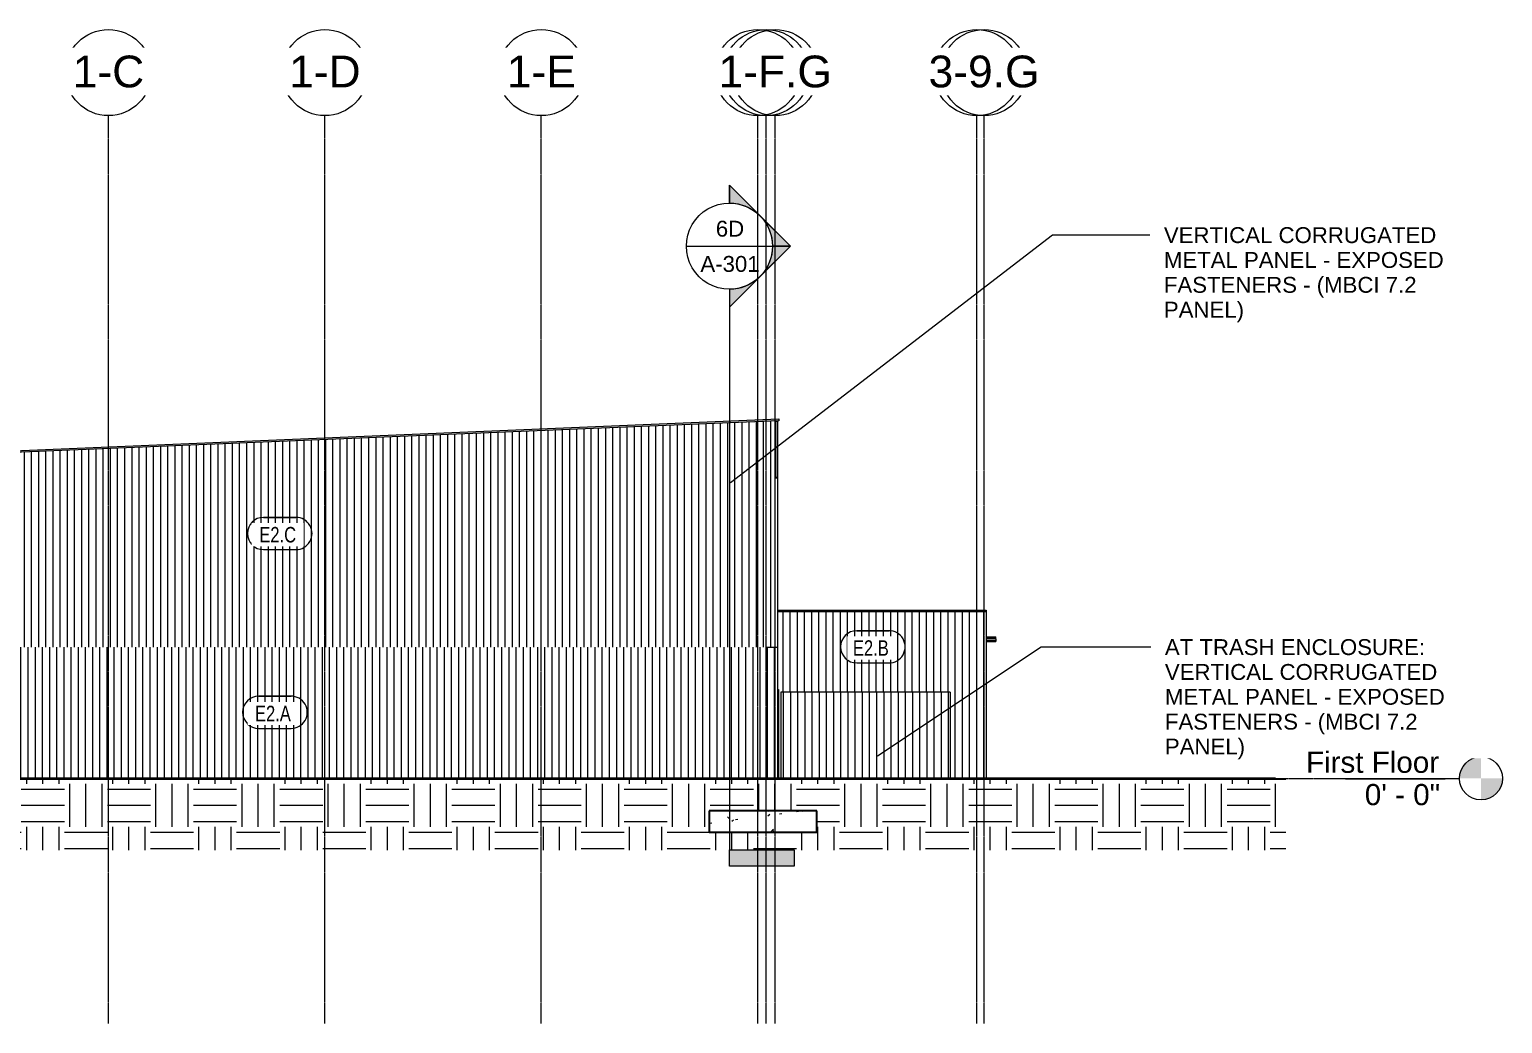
# Model space of a CAD drawing. Header units: inches. Extents: x 20273 to 40654, y -355 to 835.
# Drawn here: x 32249 to 33891, y -273 to 835 of the extents above; entities that cross this region are included whole.
import ezdxf

# ---------------------------------------------------------------- set-up
doc = ezdxf.new("R2010")
doc.units = ezdxf.units.IN
doc.header["$MEASUREMENT"] = 0
doc.linetypes.add('Grid Line 1_2_', pattern=[0.8749999999999999, 0.4999999999999999, -0.125, 0.125, -0.125])
for name, color, linetype, lineweight in [('A-ANNO-KEYN', 231, 'Continuous', 9), ('A-DOOR', 31, 'Continuous', 13), ('A-DOOR-FRAM', 31, 'Continuous', 9), ('A-FLOR-LEVL', 51, 'Continuous', 9), ('A-GLAZ-CWMG', 51, 'Continuous', 13), ('A-ROOF', 132, 'Continuous', 13), ('A-ROOF-PATT', 132, 'Continuous', 13), ('A-WALL', 113, 'Continuous', 13), ('A-WALL-IDEN', 211, 'Continuous', 9), ('A-WALL-PATT', 111, 'Continuous', 13), ('C-TOPO', 7, 'Continuous', 13), ('G-ANNO-SYMB', 111, 'Continuous', 9), ('S-BEAM', 12, 'Continuous', 13), ('S-FNDN', 32, 'Continuous', 13), ('S-GRID', 1, 'Continuous', 9), ('S-GRID-IDEN', 1, 'Continuous', 9)]:
    doc.layers.add(name, color=color, linetype=linetype, lineweight=lineweight)
doc.styles.add('Arial', font='arial.ttf', dxfattribs={"height": 23.60479041916165})
doc.styles.add('Arial_1', font='arial.ttf', dxfattribs={"height": 35.40718562874248})
doc.styles.add('Arial_2', font='arial.ttf', dxfattribs={"height": 17.70359281437124})
doc.styles.add('Century Gothic', font='GOTHIC.TTF', dxfattribs={"width": 0.8, "height": 17.24534161490682})
pattern_1 = [(90, (-21150.615, 0), (-8, 4.898587196589413e-16), [])]
pattern_2 = [(90, (-21128.053, 0), (-8, 4.898587196589413e-16), [])]

# ---------------------------------------------------------------- blocks, each defined once
blk = doc.blocks.new('Struct_Xcel_Sports Complex_rvt-3-Elevation - East')
at = {"layer": 'S-FNDN', "lineweight": 9}
h = blk.add_hatch(dxfattribs=at)
h.set_pattern_fill('FP_36', color=8, style=0, pattern_type=2)
h.set_pattern_definition([(49.99999999999999, (-21183.719, 0), (55.08540092433552, -4.819842010399984), [5.76, -63.36]), (355, (-21183.719, 0), (-10.65568887076341, 57.76853117995548), [4.608000000000001, -50.688]), (100.451, (-21179.129, -0.402), (44.42946763329039, 52.94866132228842), [4.895, -53.848]), (46.184, (-21183.719, 15.36), (81.96444173651602, -12.71212223907837), [8.64, -95.04]), (96.636, (-21176.889, 14.301), (71.78149636030851, 74.81237833590787), [7.343, -80.77199999999999]), (351.184, (-21183.719, 15.36), (71.78194683429966, 74.81243234033883), [6.912000000000001, -76.032]), (21, (-21176.039, 11.52), (45.84207144938917, -30.92146111083851), [5.76, -63.36]), (326, (-21176.039, 11.52), (18.68706418402729, 55.69147629738364), [4.608000000000001, -50.688]), (71.45100000000001, (-21172.219, 8.943), (64.52890835799828, 24.77010932808051), [4.895, -53.848]), (37.50000000000001, (-21183.719, 0), (0.933894640541661, 25.56681620382889), [2.534, -47.53899999999999, 2.534, -48.922, -50.88]), (37.50000000000001, (-21183.719, 0), (0.933894640541661, 25.56681620382889), [-101.53, 2.534, -48.346]), (7.499999999999999, (-21183.719, 0), (20.20403996418253, 30.29130269773347), [2.534, -26.803, 2.534, -46.387, -19.392]), (7.499999999999999, (-21183.719, 0), (20.20403996418253, 30.29130269773347), [-78.259, 2.534, -16.858]), (327.5, (-21200.845, 0), (40.99778450279307, -1.732402627145404), [2.534, -16.666, 2.534, -57.37, -79.488]), (327.5, (-21200.845, 0), (40.99778450279307, -1.732402627145404), [-79.104, 2.534, -76.954]), (317.5, (-21208.525, 0), (44.78888311775997, 7.687838582048734), [2.534, -22.426, 2.534, -37.248, -56.448]), (317.5, (-21208.525, 0), (44.78888311775997, 7.687838582048734), [-64.742, 2.534, -53.91399999999999])])
h.paths.add_polyline_path([(-21174.79362719035, -59.99999999999999), (-21077.80280849732, -59.99999999999999), (-21077.80280849732, -35.99999999999999), (-21197.80280849732, -35.99999999999999), (-21197.80280849732, -59.99999999999999)], flags=0)
at = {"layer": 'S-FNDN', "color": 250, "lineweight": 25}
for p, q in [((-21077.80280849731, -35.99999999999999), (-21197.80280849731, -35.99999999999999)), ((-21197.80280849731, -35.99999999999999), (-21197.80280849731, -59.99999999999999)), ((-21077.80280849731, -59.99999999999999), (-21077.80280849731, -35.99999999999999)), ((-21197.80280849731, -59.99999999999999), (-21077.80280849731, -59.99999999999999))]:
    blk.add_line(p, q, dxfattribs=at)
blk = doc.blocks.new('Rectangular Mullion - Profile_Polycarbonate_right-1766190-Elevation - East')
at = {"layer": 'A-GLAZ-CWMG'}
blk.add_hatch(color=256, dxfattribs=at).paths.add_polyline_path([(-21124.0528103974, 335.5177501615214), (-21121.5528103974, 335.5177501615214), (-21121.5528103974, 398.2354589171825), (-21124.0528103974, 398.2354589171825), (-21124.0528103974, 343.9546008458119)], flags=0)
for p, q in [((-21124.0528103974, 398.2354589171818), (-21121.55281039739, 398.2354589171818)), ((-21124.0528103974, 398.2354589171818), (-21124.0528103974, 335.5177501615204)), ((-21121.55281039739, 335.5177501615204), (-21121.55281039739, 398.2354589171818)), ((-21121.55281039739, 335.5177501615204), (-21124.0528103974, 335.5177501615204))]:
    blk.add_line(p, q, dxfattribs=at)
blk = doc.blocks.new('L-Angle - L2X2X3_16-1162514-Elevation - East')
at = {"layer": 'S-BEAM'}
h = blk.add_hatch(color=256, dxfattribs=at)
h.paths.add_polyline_path([(-21124.30275394494, 335.1811875000944), (-21122.30275394494, 335.1811875000944), (-21122.49025394494, 335.3686875000944), (-21123.92775394493, 335.3686875000944)], flags=0)
h.paths.add_polyline_path([(-21124.30275394494, 335.1811875000944), (-21124.11525394494, 335.5561875000944), (-21124.11525394494, 336.993687500094), (-21124.30275394494, 337.1811875000947)], flags=0)
for p, q in [((-21124.30275394494, 335.1811875000942), (-21122.30275394494, 335.1811875000942)), ((-21124.11525394494, 335.5561875000942), (-21124.11525394494, 336.9936875000942)), ((-21122.49025394494, 335.3686875000942), (-21123.92775394494, 335.3686875000942))]:
    blk.add_line(p, q, dxfattribs=at)
for centre, start, end in [((-21124.30275394494, 336.9936875000942), 0, 90), ((-21123.92775394494, 335.5561875000942), 180, 269.9999999999996), ((-21122.49025394494, 335.1811875000942), 0, 90)]:
    blk.add_arc(centre, 0.1875, start, end, dxfattribs=at)
blk = doc.blocks.new('Single-Flush - 36_ x 96_-1048073-Elevation - East')
at = {"layer": 'A-DOOR-FRAM', "lineweight": 13}
blk.add_hatch(color=256, dxfattribs=at).paths.add_polyline_path([(-21121.80281039718, 0), (-21120.80281039718, 0), (-21120.80281039718, 98.99999999999999), (-21121.80281039718, 98.99999999999999), (-21121.80281039718, 76.44904114794802)], flags=0)
at = {"layer": 'A-DOOR-FRAM'}
for p, q in [((-21121.80281039718, 98.99999999999994), (-21120.80281039718, 98.99999999999994)), ((-21120.80281039718, 98.99999999999994), (-21120.80281039718, 0))]:
    blk.add_line(p, q, dxfattribs=at)
blk = doc.blocks.new('HSS-Hollow Structural Section - HSS1-1_2X1-1_2X1_8 - Obsolete-1396620-Elevation - East')
at = {"layer": 'S-BEAM'}
h = blk.add_hatch(color=256, dxfattribs=at)
h.paths.add_polyline_path([(-20889.05281039654, 154.1420358318204), (-20878.55281039728, 154.1420358318204), (-20878.55281039728, 155.177137695543), (-20889.05281039654, 155.1771376955431), (-20889.05281039654, 154.5710411479481)], flags=0)
h.paths.add_polyline_path([(-22233.67781039733, 154.1420358318252), (-22233.42781039733, 154.1420358318252), (-22233.42781039733, 155.1771376955492), (-22233.67781039733, 155.1771376955492), (-22233.67781039733, 154.5710411479473)], flags=0)
h.paths.add_polyline_path([(-22372.55281039733, 154.1420358318258), (-22372.30281039733, 154.1420358318258), (-22372.30281039733, 155.1771376955498), (-22372.55281039733, 155.1771376955498), (-22372.55281039733, 154.5710411479473)], flags=0)
h.paths.add_polyline_path([(-22797.99031039724, 154.1420358318284), (-22797.99031039724, 155.1771376955524), (-22803.23892439026, 155.1771376955524), (-22808.30281039729, 154.9661424452591), (-22808.30281039729, 154.1420358318285), (-22801.49562719035, 154.1420358318284)], flags=0)
h = blk.add_hatch(color=256, dxfattribs=at)
h.paths.add_polyline_path([(-20889.05281039654, 153.9005786724889), (-20878.55281039728, 153.9753004302961), (-20878.55281039728, 154.1420358318204), (-20889.05281039654, 154.1420358318204), (-20889.05281039654, 153.9009852424893)], flags=0)
h.paths.add_polyline_path([(-22233.42781039733, 153.900578672495), (-22233.42781039733, 154.1420358318252), (-22233.67781039733, 154.0923867425134), (-22233.67781039733, 153.900578672495)], flags=0)
h.paths.add_polyline_path([(-22372.30281039733, 153.9005786724957), (-22372.30281039733, 154.1420358318258), (-22372.55281039733, 154.1043859024499), (-22372.55281039733, 153.9005786724956)], flags=0)
h.paths.add_polyline_path([(-22801.49562719035, 153.9005786724983), (-22797.99031039724, 153.9753004303048), (-22797.99031039724, 154.1420358318284), (-22808.30281039729, 154.1420358318285), (-22808.30281039729, 153.9005786724983)], flags=0)
h = blk.add_hatch(color=256, dxfattribs=at)
h.paths.add_polyline_path([(-20889.05281039654, 155.1771376955431), (-20878.55281039728, 155.177137695543), (-20878.55281039728, 155.399278282128), (-20889.05281039654, 155.3382154038992), (-20889.05281039654, 155.1780141385736)], flags=0)
h.paths.add_polyline_path([(-22233.67781039733, 155.1771376955492), (-22233.42781039733, 155.1771376955492), (-22233.42781039733, 155.3992782821335), (-22233.67781039733, 155.3382154039053), (-22233.67781039733, 155.2902510156871)], flags=0)
h.paths.add_polyline_path([(-22372.55281039733, 155.1771376955498), (-22372.30281039733, 155.1771376955498), (-22372.30281039733, 155.3992782821342), (-22372.55281039733, 155.3382154039059), (-22372.55281039733, 155.3018430181473)], flags=0)
h.paths.add_polyline_path([(-22797.99031039724, 155.1771376955524), (-22797.99031039724, 155.3958299452599), (-22803.23892439026, 155.1771376955524), (-22799.17781039747, 155.1771376955524)], flags=0)
blk.add_hatch(color=256, dxfattribs=at).paths.add_polyline_path([(-20878.55281039728, 153.8574494281671), (-20878.55281039728, 153.9005786724889), (-20889.05281039654, 153.8574494281671)], flags=0)
for p, q in [((-22808.30281039728, 154.1420358318283), (-22808.30281039728, 154.9661424452594)), ((-22808.30281039728, 153.9005786724976), (-22808.30281039728, 154.1420358318283)), ((-22808.30281039728, 153.8574494281758), (-22808.30281039728, 153.9005786724976)), ((-22808.30281039729, 153.857248301134), (-22798.88503340819, 153.8572483011339)), ((-22372.30281039733, 155.399479409177), (-22372.55281039733, 155.399479409177)), ((-22372.55281039733, 153.8572483011314), (-22372.30281039733, 153.8572483011314)), ((-22233.42781039733, 155.3994794091764), (-22233.67781039733, 155.3994794091764)), ((-22233.67781039733, 153.8572483011307), (-22233.42781039733, 153.8572483011307)), ((-20878.55281039728, 155.3994794091702), (-20889.05281039654, 155.3994794091703)), ((-20889.05281039654, 153.8572483011246), (-20878.55281039728, 153.8572483011245)), ((-20878.55281039728, 155.3992782821274), (-20878.55281039728, 155.1771376955432)), ((-20878.55281039728, 155.1771376955432), (-20878.55281039728, 154.1420358318195)), ((-20878.55281039728, 154.1420358318195), (-20878.55281039728, 153.9005786724889)), ((-20878.55281039728, 153.9005786724889), (-20878.55281039728, 153.8574494281671))]:
    blk.add_line(p, q, dxfattribs=at)
blk = doc.blocks.new('HSS-Hollow Structural Section - HSS1-1_2X1-1_2X1_8 - Obsolete-V33-Elevation - East')
at = {"layer": 'S-BEAM'}
h = blk.add_hatch(color=256, dxfattribs=at)
h.paths.add_polyline_path([(-20878.55281039728, 152.9982804600014), (-20878.55281039728, 153.8574494281675), (-20889.05281039654, 153.8574494281675), (-20889.05281039654, 152.9982804600015)], flags=0)
h.paths.add_polyline_path([(-22233.42781039733, 152.9982804600069), (-22233.42781039733, 153.8574494281675), (-22233.67781039733, 153.8574494281675), (-22233.67781039733, 152.9982804600069)], flags=0)
h.paths.add_polyline_path([(-22372.30281039733, 152.9982804600075), (-22372.30281039733, 153.8574494281667), (-22372.55281039733, 153.8574494281667), (-22372.55281039733, 152.9982804600075)], flags=0)
h.paths.add_polyline_path([(-22808.30281039729, 153.4648409265886), (-22798.8802063594, 153.8574494281673), (-22808.30281039729, 153.8574494281673)], flags=0)
h = blk.add_hatch(color=256, dxfattribs=at)
h.paths.add_polyline_path([(-20878.55281039728, 152.7568233006706), (-20878.55281039728, 152.9982804600014), (-20889.05281039654, 152.9982804600015), (-20889.05281039654, 152.7568233006706)], flags=0)
h.paths.add_polyline_path([(-22233.42781039733, 152.7568233006761), (-22233.42781039733, 152.9982804600069), (-22233.67781039733, 152.9486313706938), (-22233.67781039733, 152.7568233006761)], flags=0)
h.paths.add_polyline_path([(-22372.30281039733, 152.7568233006774), (-22372.30281039733, 152.9982804600075), (-22372.55281039733, 152.9606305306317), (-22372.55281039733, 152.7568233006774)], flags=0)
h = blk.add_hatch(color=256, dxfattribs=at)
h.paths.add_polyline_path([(-20878.55281039728, 152.7136940563487), (-20878.55281039728, 152.7568233006706), (-20889.05281039654, 152.7136940563488)], flags=0)
h.paths.add_polyline_path([(-22372.30281039733, 152.7136940563556), (-22372.30281039733, 152.7568233006774), (-22372.55281039733, 152.7136940563556)], flags=0)
for p, q in [((-22808.30281039728, 153.4648409265882), (-22808.30281039728, 153.8574494281759)), ((-22372.55281039733, 152.7134929293124), (-22372.30281039733, 152.7134929293124)), ((-22233.67781039733, 152.7134929293125), (-22233.42781039733, 152.7134929293125)), ((-20889.05281039654, 152.7134929293063), (-20878.55281039728, 152.7134929293063)), ((-20878.55281039728, 153.857449428167), (-20878.55281039728, 152.9982804600005)), ((-20878.55281039728, 152.9982804600005), (-20878.55281039728, 152.7568233006699)), ((-20878.55281039728, 152.7568233006699), (-20878.55281039728, 152.7136940563481))]:
    blk.add_line(p, q, dxfattribs=at)
blk = doc.blocks.new('Level - Level Head - Circle-15001-Elevation - East')
at = {"layer": 'A-FLOR-LEVL'}
h = blk.add_hatch(color=256, dxfattribs=at)
edge = h.paths.add_edge_path(flags=0)
edge.add_line((-20337.60082968054, 7.245281622997649e-14), (-20361.60082968054, 7.245281622997649e-14))
edge.add_arc((-20337.60082968054, -1.488037210058887e-15), 23.99999999999995, 90.00000000000028, 180.0000000000003, ccw=False)
edge.add_line((-20337.60082968054, 23.99999999999998), (-20337.60082968054, 7.105427357601002e-14))
h = blk.add_hatch(color=256, dxfattribs=at)
edge = h.paths.add_edge_path(flags=0)
edge.add_line((-20337.60082968054, -23.99999999999998), (-20337.60082968054, -1.06581410364015e-13))
edge.add_line((-20337.60082968054, -1.079136779935651e-13), (-20313.60082968054, -1.079136779935651e-13))
edge.add_arc((-20337.60082968054, 0), 23.99999999999996, 269.99999999999994, 359.9999999999998, ccw=False)
blk.add_circle((-20337.60082968054, 0), 24, dxfattribs=at)
blk = doc.blocks.new('Grid - Grid Head - Circle-14747-Elevation - East')
at = {"layer": 'S-GRID-IDEN'}
blk.add_circle((-21143.80281039717, 786.6570754422739), 48, dxfattribs=at)
blk = doc.blocks.new('Section - 3_32_ x 3_8_-18514-Elevation - East')
at = {"layer": 'G-ANNO-SYMB'}
blk.add_hatch(color=256, dxfattribs=at).paths.add_polyline_path([(-22320.83308806945, -79.66080684492678), (-22248.83308806945, -79.66080684492744), (-22248.83308806945, -97.66080684492741), (-22320.83308806945, -97.66080684492675)], flags=0)
for p, q in [((-22320.83308806945, -79.66080684492678), (-22320.83308806945, -97.66080684492675)), ((-22248.83308806945, -79.66080684492744), (-22320.83308806945, -79.66080684492678)), ((-22248.83308806945, -97.66080684492741), (-22248.83308806945, -79.66080684492744)), ((-22320.83308806945, -97.66080684492675), (-22248.83308806945, -97.66080684492741))]:
    blk.add_line(p, q, dxfattribs=at)
blk = doc.blocks.new('Section - Section Head - Filled-1526-Elevation - East')
at = {"layer": 'G-ANNO-SYMB'}
h = blk.add_hatch(color=256, dxfattribs=at)
edge = h.paths.add_edge_path(flags=0)
edge.add_arc((-22248.83308806945, 593.1570754422742), 48.06247118192541, 89.99999999999989, 132.0783950246248, ccw=False)
edge.add_line((-22248.83308806945, 641.2195466242014), (-22248.83308806945, 661.0393264361825))
edge.add_line((-22248.83308806945, 661.0393264361825), (-22281.04199878272, 628.8304157229086))
h = blk.add_hatch(color=256, dxfattribs=at)
edge = h.paths.add_edge_path(flags=0)
edge.add_line((-22282.7742135664, 627.0982009392283), (-22316.71533906336, 593.1570754422742))
edge.add_line((-22316.71533906336, 593.1570754422742), (-22296.83308806945, 593.157075442274))
edge.add_arc((-22248.83308806945, 593.1570754422735), 47.99999999999782, 135, 179.9999999999997, ccw=False)
h = blk.add_hatch(color=256, dxfattribs=at)
edge = h.paths.add_edge_path(flags=0)
edge.add_arc((-22248.83308806945, 593.157075442274), 47.99999999999977, 180.0000000000001, 225.000000000001, ccw=False)
edge.add_line((-22296.83308806945, 593.1570754422742), (-22316.71533906336, 593.1570754422743))
edge.add_line((-22316.71533906336, 593.1570754422743), (-22282.7742135664, 559.21594994532))
h = blk.add_hatch(color=256, dxfattribs=at)
edge = h.paths.add_edge_path(flags=0)
edge.add_line((-22281.04199878272, 557.4837351616393), (-22248.83308806945, 525.2748244483652))
edge.add_line((-22248.83308806945, 525.2748244483652), (-22248.83308806945, 545.0946042603463))
edge.add_arc((-22248.83308806945, 593.1570754422737), 48.06247118192778, 227.9216049753765, 270, ccw=False)
for p, q in [((-22316.71533906336, 593.1570754422743), (-22248.83308806945, 661.0393264361825)), ((-22281.04199878272, 628.8304157229086), (-22248.83308806945, 661.0393264361825)), ((-22248.83308806945, 641.157075442274), (-22248.83308806945, 661.0393264361825)), ((-22248.83308806945, 661.0393264361825), (-22248.83308806945, 641.2195466242014)), ((-22316.71533906336, 593.1570754422742), (-22282.7742135664, 627.0982009392283)), ((-22316.71533906336, 593.1570754422743), (-22248.83308806945, 525.2748244483656)), ((-22296.83308806945, 593.157075442274), (-22316.71533906336, 593.1570754422742)), ((-22282.7742135664, 559.21594994532), (-22316.71533906336, 593.1570754422743)), ((-22316.71533906336, 593.1570754422743), (-22296.83308806945, 593.1570754422742)), ((-22248.83308806945, 525.2748244483652), (-22281.04199878272, 557.4837351616393)), ((-22248.83308806945, 545.157075442274), (-22248.83308806945, 525.2748244483656)), ((-22248.83308806945, 545.0946042603463), (-22248.83308806945, 525.2748244483652))]:
    blk.add_line(p, q, dxfattribs=at)
for centre, radius, start, end in [((-22248.83308806945, 593.157075442274), 47.99999999999989, 89.99999999999987, 269.9999999999995), ((-22248.83308806945, 593.1570754422742), 48.06247118192541, 89.99999999999952, 132.0783950246244), ((-22248.83308806945, 593.157075442274), 47.99999999999994, 269.9999999999996, 89.99999999999993), ((-22248.83308806945, 593.1570754422735), 47.99999999999782, 134.9999999999997, 179.9999999999993), ((-22248.83308806945, 593.157075442274), 47.99999999999977, 179.9999999999997, 225.0000000000007), ((-22248.83308806945, 593.1570754422737), 48.06247118192778, 227.9216049753762, 269.9999999999996)]:
    blk.add_arc(centre, radius, start, end, dxfattribs=at)
blk = doc.blocks.new('Wall Tag - 1_4_-1369832-Elevation - East')
at = {"layer": 'A-WALL-IDEN', "color": 153}
for p, q in [((-21033.46845614976, 164.6491630626013), (-20997.46845614976, 164.6491630626012)), ((-20997.46845614976, 164.6491630626012), (-21033.46845614976, 164.6491630626013)), ((-21033.46845614976, 128.6491630626014), (-20997.46845614976, 128.6491630626012)), ((-21033.46845614976, 128.6491630626014), (-20997.46845614976, 128.6491630626012))]:
    blk.add_line(p, q, dxfattribs=at)
for centre, radius, start, end in [((-21033.46845614976, 146.6491630626014), 17.99999999999992, 89.99999999999986, 269.9999999999995), ((-21033.46845614976, 146.6491630626014), 17.99999999999993, 89.99999999999993, 269.9999999999995), ((-20997.46845614976, 146.6491630626014), 17.99999999999993, 269.9999999999995, 89.99999999999993), ((-20997.46845614976, 146.6491630626014), 17.99999999999994, 269.9999999999995, 89.99999999999986)]:
    blk.add_arc(centre, radius, start, end, dxfattribs=at)

msp = doc.modelspace()

# ---------------------------------------------------------------- hatches: boundary and pattern name
at = {"layer": 'A-ROOF', "lineweight": 5}
for points in [[(31771.92408585415, 343.9546008458119), (33084.5663602696, 398.6480289464604), (33084.5663602696, 400.6497643047045), (31771.92408585415, 345.956336204056)], [(33315.96653593272, 185.6015591122138), (33315.96653593272, 187.6032944704579), (33083.21653593222, 187.6032944704579), (33083.21653593222, 185.6015591122138), (33185.14971913907, 185.6015591122138)], [(33315.96653593272, 155.8723924455548), (33326.46653593211, 155.8926570161068), (33326.46653593211, 157.8741278037989), (33315.96653593272, 157.8741278037989)]]:
    msp.add_hatch(color=256, dxfattribs=at).paths.add_polyline_path(points, flags=0)
at = {"layer": 'A-ROOF-PATT', "lineweight": 9}
h = msp.add_hatch(dxfattribs=at)
h.set_pattern_fill('FP_29', color=8, style=0, pattern_type=2)
h.set_pattern_definition([(90, (-174.388, -762.154), (-16.082, 9.847384911943867e-16), [])])
h.paths.add_polyline_path([(33317.54567194826, 155.3992782821365), (33326.46653593212, 155.3992782821365), (33326.46653593211, 155.8723924455548), (33315.96653593272, 155.8723924455548), (33315.96653593278, 155.3992782821365)], flags=0)
h.paths.add_polyline_path([(31832.46653593208, 155.3992782821365), (31832.71653593207, 155.3992782821365), (31832.71653593207, 173.1328091119253), (31832.46653593208, 173.1223924452588), (31832.46653593208, 156.1599434858765)], flags=0)
h.paths.add_polyline_path([(31971.34153593208, 155.3992782821365), (31971.59153593208, 155.3992782821365), (31971.59153593208, 185.4374549454867), (31971.34153593208, 185.4374549454867), (31971.34153593208, 159.4146278196385)], flags=0)
h.paths.add_polyline_path([(31832.09153593208, 175.1085028035031), (31832.71653593207, 175.2178778034988), (31832.71653593207, 186.7161424454239), (31832.09153593208, 186.7005431022401), (31832.09153593208, 175.2178778034988)], flags=0)
at = {"layer": 'A-WALL-PATT', "lineweight": 9}
h = msp.add_hatch(dxfattribs=at)
h.set_pattern_fill('FP_35', color=8, style=0, pattern_type=2)
h.set_pattern_definition([(90, (-21124.303, 0), (-8, 4.898587196589413e-16), [])])
h.paths.add_polyline_path([(33069.96653593222, 146.2500000002039), (33080.71653593225, 146.2500000002039), (33080.71653593225, 398.4876195990707), (31971.59153593208, 352.274077932393), (31971.59153593208, 146.2500000002073), (33030.22571913906, 146.2500000002039)], flags=0)
h = msp.add_hatch(dxfattribs=at)
h.set_pattern_fill('FP_31', color=8, style=0, pattern_type=2)
h.set_pattern_definition(pattern_1)
h.paths.add_polyline_path([(33086.96653593214, 0), (33086.96653593214, 95.99999999999999), (33275.71653593214, 95.99999999999999), (33275.71653593214, 0), (33304.71653593286, 0), (33304.71653593286, 186), (33083.21653593222, 185.9775107912114), (33083.21653593222, 98.99999999999999), (33084.21653593222, 98.99999999999999), (33084.21653593222, 0)], flags=0)
h = msp.add_hatch(dxfattribs=at)
h.set_pattern_fill('FP_31', color=8, style=0, pattern_type=2)
h.set_pattern_definition(pattern_1)
h.paths.add_polyline_path([(33315.96653593286, 0), (33315.96653593286, 185.6015591122138), (33304.71653593286, 185.6015591122138), (33304.71653593286, 0)], flags=0)
h = msp.add_hatch(dxfattribs=at)
h.set_pattern_fill('FP_33', color=8, style=0, pattern_type=2)
h.set_pattern_definition(pattern_2)
h.paths.add_polyline_path([(31971.34153593208, 0), (33069.96653593222, 0), (33069.96653593222, 146.2500000002053), (31971.34153593208, 146.2500000002053), (31971.34153593208, 76.44904114794802)], flags=0)
h = msp.add_hatch(dxfattribs=at)
h.set_pattern_fill('FP_33', color=8, style=0, pattern_type=2)
h.set_pattern_definition(pattern_2)
h.paths.add_polyline_path([(33083.21653593222, 0), (33083.21653593222, 146.25), (33069.96653593222, 146.25), (33069.96653593222, 0)], flags=0)
h = msp.add_hatch(dxfattribs=at)
h.set_pattern_fill('FP_34', color=8, style=0, pattern_type=2)
h.set_pattern_definition([(90, (-21118.053, 0), (-8, 4.898587196589413e-16), [])])
h.paths.add_polyline_path([(33274.21653593214, 0), (33274.21653593214, 95.99999999999999), (33086.96653593214, 95.99999999999999), (33086.96653593214, 0)], flags=0)
at = {"layer": 'C-TOPO', "lineweight": 9}
h = msp.add_hatch(dxfattribs=at)
h.set_pattern_fill('FP_28', color=8, style=0, pattern_type=2)
h.set_pattern_definition([(0, (-21183.719, 0), (48, 48), [48, -48]), (0, (-21183.719, 18), (48, 48), [48, -48]), (0, (-21183.719, 36), (48, 48), [48, -48]), (90, (-21177.719, 42), (-48, 48), [48, -48]), (90, (-21159.719, 42), (-48, 48), [48, -48]), (90, (-21141.719, 42), (-48, 48), [48, -48])])
h.paths.add_polyline_path([(33340.07371913907, -79.79495885205255), (33649.92171913906, -79.79495885205255), (33649.92171913906, 0), (31252.95186738581, 0), (31252.95186738581, -79.79495885205255), (33127.21653783209, -79.79495885205255)], flags=0)
h.paths.add_polyline_path([(33030.22571913906, -59.99999999999999), (33007.21653783209, -59.99999999999999), (33007.21653783209, -35.99999999999999), (33127.21653783209, -35.99999999999999), (33127.21653783209, -59.99999999999999)], flags=0)

# ---------------------------------------------------------------- linework, layer by layer
at = {"layer": 'A-ANNO-KEYN', "color": 153}
for p, q in [((33031.00332236182, 329.8034161738084), (33389.82920026044, 605.7807072891087)), ((33389.82920026044, 605.7807072891087), (33498.22127472581, 605.7807072891087)), ((33194.84029065514, 25.0820470494657), (33377.19096467485, 146.6491630626013)), ((33377.19096467485, 146.6491630626013), (33499.34627472579, 146.6491630626013))]:
    msp.add_line(p, q, dxfattribs=at)
at = {"layer": 'A-ROOF'}
for p, q in [((31771.92408585415, 345.9563362040553), (33084.5663602696, 400.649764304704)), ((33084.5663602696, 398.6480289464599), (31771.92408585415, 343.9546008458113)), ((33084.5663602696, 400.649764304704), (33084.5663602696, 398.6480289464599)), ((33083.21653593222, 187.603294470458), (33315.96653593272, 187.603294470458)), ((33304.71653593286, 185.6015591122138), (33083.21653593222, 185.6015591122139)), ((33315.96653593272, 187.603294470458), (33315.96653593272, 185.6015591122139)), ((33315.96653593272, 157.8741278037984), (33326.46653593211, 157.8741278037985)), ((33326.46653593211, 155.8723924455544), (33315.96653593272, 155.8723924455543)), ((33326.46653593212, 155.3513198946191), (33326.46653593211, 157.8741278037985))]:
    msp.add_line(p, q, dxfattribs=at)
at = {"layer": 'A-WALL'}
for p, q in [((33080.71653593225, 146.2500000002037), (33080.71653593225, 398.4876195990703)), ((33080.71653593225, 334.9999999999999), (33083.21653593222, 334.9999999999999)), ((33083.21653593222, 334.9999999999999), (33083.21653593222, 146.2500000002054)), ((33304.71653593286, 186), (33083.21653593222, 186)), ((33304.71653593286, 185.6015591122138), (33304.71653593286, 186)), ((33315.96653593286, 185.6015591122139), (33304.71653593286, 185.6015591122138)), ((33315.96653593286, 185.6015591122139), (33315.96653593286, 0)), ((33069.96653593222, 146.25), (33083.21653593222, 146.25)), ((33069.96653593222, 146.2500000002038), (33080.71653593225, 146.2500000002037)), ((33083.21653593222, 146.25), (33083.21653593222, 0)), ((33275.71653593214, 95.99999999999999), (33086.96653593214, 95.99999999999999)), ((33086.96653593214, 95.99999999999999), (33086.96653593214, 0)), ((33275.71653593214, 95.99999999999999), (33275.71653593214, 0))]:
    msp.add_line(p, q, dxfattribs=at)
at = {"layer": 'C-TOPO'}
msp.add_line((31671.62530336066, 0), (33649.92171913906, 0), dxfattribs=at)
at = {"layer": 'C-TOPO', "lineweight": 35}
msp.add_line((31671.62605343458, 0), (33649.92171913906, 0), dxfattribs=at)
at = {"layer": 'G-ANNO-SYMB'}
for p, q in [((32981.67368236002, 593.1570754422739), (33077.67368236002, 593.1570754422739)), ((33029.67368236001, 545.1570754422744), (33029.67368236001, -79.66080684492748))]:
    msp.add_line(p, q, dxfattribs=at)
at = {"layer": 'S-GRID', "linetype": 'Grid Line 1_2_'}
for p, q in [((32337.46653593222, -273.1608068449274), (32337.46653593222, 738.6570754422745)), ((32337.46653593222, -273.1608068449274), (32337.46653593222, 738.6570754422745)), ((32578.71653593222, -273.1608068449274), (32578.71653593222, 738.6570754422745)), ((32578.71653593222, -273.1608068449274), (32578.71653593222, 738.6570754422745)), ((32819.96653593222, -273.1608068449274), (32819.96653593222, 738.6570754422745)), ((32819.96653593222, -273.1608068449274), (32819.96653593222, 738.6570754422745)), ((33061.21653593222, -273.1608068449274), (33061.21653593222, 738.6570754422745)), ((33070.71653593225, -273.1608068449274), (33070.71653593225, 738.6570754422745)), ((33080.71653593225, -273.1608068449274), (33080.71653593225, 738.6570754422745)), ((33305.46653593222, -273.1608068449274), (33305.46653593222, 738.6570754422745)), ((33313.46653593222, -273.1608068449274), (33313.46653593222, 738.6570754422745))]:
    msp.add_line(p, q, dxfattribs=at)

# ---------------------------------------------------------------- block references
at = {"color": 250, "lineweight": 5}
msp.add_blockref('Struct_Xcel_Sports Complex_rvt-3-Elevation - East', (54205.01934632941, 0), dxfattribs=at)
at = {"layer": 'A-DOOR'}
msp.add_blockref('Single-Flush - 36_ x 96_-1048073-Elevation - East', (54205.01934632941, 0), dxfattribs=at)
at = {"layer": 'A-FLOR-LEVL'}
msp.add_blockref('Level - Level Head - Circle-15001-Elevation - East', (54205.01934632941, 0), dxfattribs=at)
at = {"layer": 'A-GLAZ-CWMG'}
msp.add_blockref('Rectangular Mullion - Profile_Polycarbonate_right-1766190-Elevation - East', (54205.01934632941, 0), dxfattribs=at)
at = {"layer": 'A-WALL-IDEN', "color": 153}
for p in [(53543.83184632902, 126.3070648063658), (54205.01934632941, 0), (53538.51934632903, -72.93674499316839)]:
    msp.add_blockref('Wall Tag - 1_4_-1369832-Elevation - East', p, dxfattribs=at)
at = {"layer": 'G-ANNO-SYMB', "extrusion": (0, 0, -1)}
for name, p in [('Section - Section Head - Filled-1526-Elevation - East', (-10780.84059429055, 0)), ('Section - 3_32_ x 3_8_-18514-Elevation - East', (-10780.84059429056, 0))]:
    msp.add_blockref(name, p, dxfattribs=at)
at = {"layer": 'S-BEAM'}
for name in ['L-Angle - L2X2X3_16-1162514-Elevation - East', 'HSS-Hollow Structural Section - HSS1-1_2X1-1_2X1_8 - Obsolete-1396620-Elevation - East', 'HSS-Hollow Structural Section - HSS1-1_2X1-1_2X1_8 - Obsolete-V33-Elevation - East']:
    msp.add_blockref(name, (54205.01934632941, 0), dxfattribs=at)
at = {"layer": 'S-GRID-IDEN'}
for p in [(53481.26934632942, 0), (53722.51934632942, 0), (53963.76934632942, 0), (54205.01934632941, 0), (54449.26934632942, 0)]:
    msp.add_blockref('Grid - Grid Head - Circle-14747-Elevation - East', p, dxfattribs=at)

# ---------------------------------------------------------------- texts
at = {"layer": 'A-ANNO-KEYN', "insert": (33513.92782793338, 614.32285853099), "char_height": 17.70359281437124, "width": 371.3039999999996, "attachment_point": 1, "line_spacing_factor": 0.9385317878468563, "style": 'Arial_2', "bg_fill": 3, "box_fill_scale": 1.25, "bg_fill_color": 0, "bg_fill_transparency": 0}
msp.add_mtext('VERTICAL CORRUGATED\\PMETAL PANEL - EXPOSED\\PFASTENERS - (MBCI 7.2\\PPANEL)', dxfattribs=at)
at = {"layer": 'G-ANNO-SYMB', "char_height": 17.70359281437124, "attachment_point": 2, "line_spacing_factor": 0.9385317878468563, "style": 'Arial_2'}
for s, insert, width in [('6D', (33030.28842232189, 621.4953245809785), 37.58399999999996), ('A-301', (33030.28842232189, 582.2228362023129), 78.62399999999991)]:
    msp.add_mtext(s, dxfattribs=dict(at, insert=insert, width=width))

# ---------------------------------------------------------------- next in the draw order: texts
at = {"layer": 'A-FLOR-LEVL', "insert": (33820.71812516108, 29.83730839434813), "char_height": 23.60479041916165, "width": 176.2559999999998, "attachment_point": 3, "line_spacing_factor": 0.9385317878468562, "style": 'Arial', "bg_fill": 3, "box_fill_scale": 1.25, "bg_fill_color": 0, "bg_fill_transparency": 0}
msp.add_mtext('First Floor', dxfattribs=at)
at = {"layer": 'A-WALL-IDEN', "char_height": 17.24534161490682, "attachment_point": 2, "line_spacing_factor": 0.9841166936790923, "style": 'Century Gothic', "bg_fill": 3, "box_fill_scale": 1.25, "bg_fill_color": 0, "bg_fill_transparency": 0}
for s, insert, width in [('E2.C', (32526.09631044214, 280.2374823176718), 49.24799999999994), ('E2.B', (33187.28381044252, 153.9304175113059), 43.84799999999995), ('E2.A', (32520.78381044215, 80.99367251813757), 47.51999999999995)]:
    msp.add_mtext(s, dxfattribs=dict(at, insert=insert, width=width))
at = {"layer": 'S-GRID-IDEN', "char_height": 35.40718562874248, "width": 85.10399999999991, "attachment_point": 2, "line_spacing_factor": 0.9385317878468563, "style": 'Arial_1', "bg_fill": 3, "box_fill_scale": 1.25, "bg_fill_color": 0, "bg_fill_transparency": 0}
for s, insert in [('3-5', (32337.45730863016, 805.5308123521395)), ('3-6', (32578.70730863016, 805.5308123521395)), ('3-7', (32819.95730863016, 805.5308123521395)), ('3-8', (33061.20730863016, 805.5308123521395)), ('3-9', (33305.45730863016, 805.5308123521395))]:
    msp.add_mtext(s, dxfattribs=dict(at, insert=insert))

# ---------------------------------------------------------------- next in the draw order: block references
at = {"layer": 'S-GRID-IDEN'}
for p in [(53481.26934632942, 0), (53722.51934632942, 0), (53963.76934632942, 0), (54214.51934632946, 0), (54457.26934632942, 0)]:
    msp.add_blockref('Grid - Grid Head - Circle-14747-Elevation - East', p, dxfattribs=at)

# ---------------------------------------------------------------- next in the draw order: texts
at = {"layer": 'A-ANNO-KEYN', "insert": (33515.05282793337, 155.1913143044826), "char_height": 17.70359281437124, "width": 371.3039999999996, "attachment_point": 1, "line_spacing_factor": 0.9385317878468563, "style": 'Arial_2', "bg_fill": 3, "box_fill_scale": 1.25, "bg_fill_color": 0, "bg_fill_transparency": 0}
msp.add_mtext('AT TRASH ENCLOSURE:\\PVERTICAL CORRUGATED\\PMETAL PANEL - EXPOSED\\PFASTENERS - (MBCI 7.2\\PPANEL)', dxfattribs=at)
at = {"layer": 'A-FLOR-LEVL', "insert": (33821.89406364816, -6.225255760091862), "char_height": 23.60479041916165, "width": 99.9359999999999, "attachment_point": 3, "line_spacing_factor": 0.9385317878468562, "style": 'Arial', "bg_fill": 3, "box_fill_scale": 1.25, "bg_fill_color": 0, "bg_fill_transparency": 0}
msp.add_mtext('0\' - 0"', dxfattribs=at)

# ---------------------------------------------------------------- next in the draw order: linework, layer by layer
at = {"layer": 'A-FLOR-LEVL', "linetype": 'Grid Line 1_2_'}
msp.add_line((30977.64824264466, 0), (33843.41851664885, 0), dxfattribs=at)

# ---------------------------------------------------------------- next in the draw order: texts
at = {"layer": 'S-GRID-IDEN', "char_height": 35.40718562874248, "attachment_point": 2, "line_spacing_factor": 0.9385317878468563, "style": 'Arial_1', "bg_fill": 3, "box_fill_scale": 1.25, "bg_fill_color": 0, "bg_fill_transparency": 0}
for s, insert, width in [('1-C', (32337.45730863016, 805.5308123521395), 94.60799999999989), ('1-D', (32578.70730863016, 805.5308123521395), 94.60799999999989), ('1-E', (32819.95730863017, 805.5308123521395), 91.5839999999999), ('1-F', (33070.7073086302, 805.5308123521395), 88.1279999999999), ('3-9.G', (33313.45730863016, 805.5308123521395), 147.3119999999998)]:
    msp.add_mtext(s, dxfattribs=dict(at, insert=insert, width=width))

# ---------------------------------------------------------------- next in the draw order: block references
at = {"layer": 'S-GRID-IDEN'}
msp.add_blockref('Grid - Grid Head - Circle-14747-Elevation - East', (54224.51934632945, 0), dxfattribs=at)

# ---------------------------------------------------------------- next in the draw order: texts
at = {"layer": 'S-GRID-IDEN', "insert": (33080.7073086302, 805.5308123521395), "char_height": 35.40718562874248, "width": 150.3359999999998, "attachment_point": 2, "line_spacing_factor": 0.9385317878468563, "style": 'Arial_1', "bg_fill": 3, "box_fill_scale": 1.25, "bg_fill_color": 0, "bg_fill_transparency": 0}
msp.add_mtext('1-F.G', dxfattribs=at)

doc.saveas('drawing.dxf')
